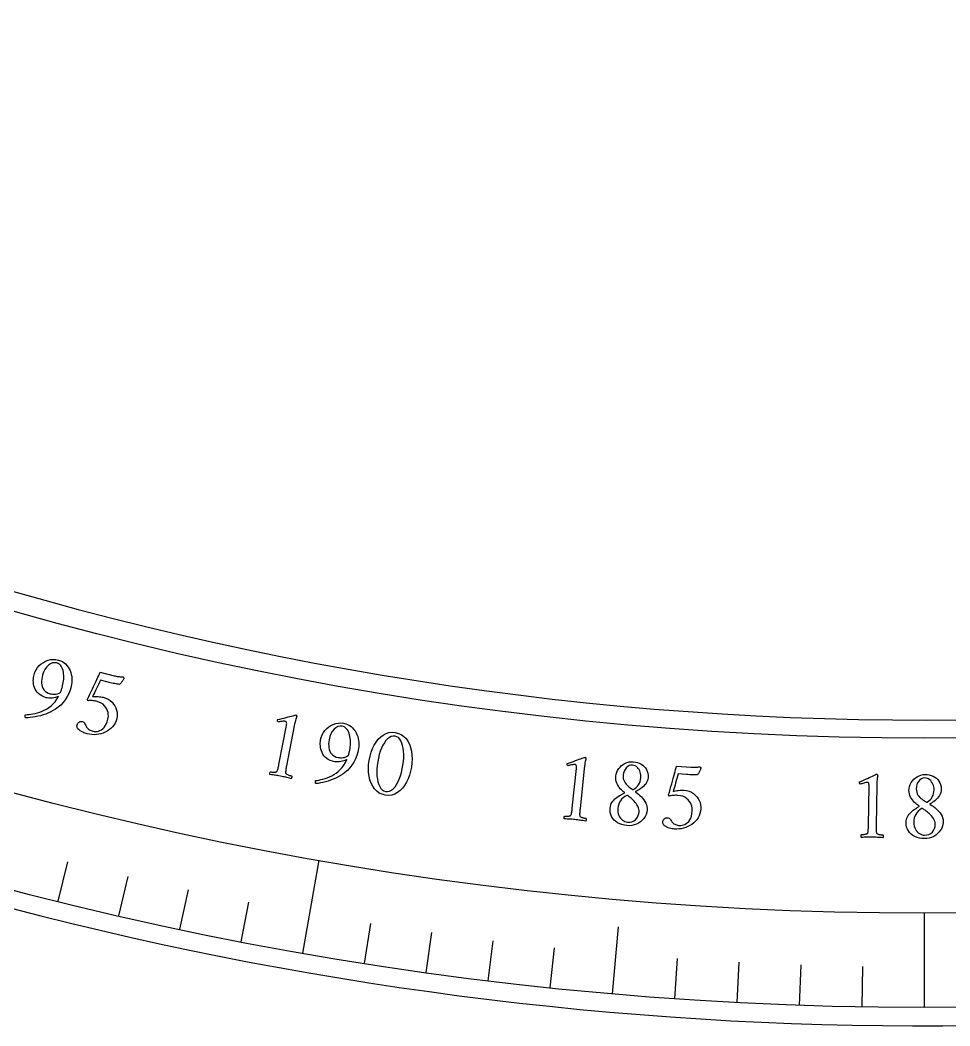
# Model space of a CAD drawing. Header units: millimetres. Extents: x -50 to 50, y -50 to 64.
# Drawn here: x -12.56 to 0.35, y -50 to -36.03 of the extents above; entities that cross this region are included whole.
import ezdxf

# ---------------------------------------------------------------- set-up
doc = ezdxf.new("R2010")
doc.units = ezdxf.units.MM
for name, color, linetype in [('CUT_INNER', 6, 'Continuous'), ('CUT_OUTER', 1, 'Continuous'), ('ENGRAVE', 7, 'Continuous'), ('ENGRAVE_FINE', 8, 'Continuous'), ('TEXT', 5, 'Continuous')]:
    doc.layers.add(name, color=color, linetype=linetype)

msp = doc.modelspace()

# ---------------------------------------------------------------- linework, layer by layer
at = {"layer": 'CUT_INNER'}
msp.add_arc((0.0002, -0.0001), 45.7499, 92.31774, 38.3206, dxfattribs=at)
at = {"layer": 'CUT_OUTER'}
msp.add_arc((0, -0.0002), 49.9998, 177.11535, 4.43206, dxfattribs=at)
at = {"layer": 'ENGRAVE'}
for points in [[(-8.6381, -48.9893), (-8.4108, -47.7001)], [(0, -49.745), (0, -48.436)], [(-4.3356, -49.5557), (-4.2541, -48.6243)]]:
    msp.add_lwpolyline(points, dxfattribs=at)
for radius in [49.745, 48.436, 46.005]:
    msp.add_circle((0, 0), radius, dxfattribs=at)
at = {"layer": 'ENGRAVE_FINE'}
for points in [[(-12.0344, -48.2674), (-11.8987, -47.723)], [(-11.1902, -48.47), (-11.064, -47.9234)], [(-10.3426, -48.658), (-10.2259, -48.1092)], [(-9.4918, -48.831), (-9.3847, -48.2804)], [(-7.7818, -49.1326), (-7.6941, -48.5785)], [(-6.9232, -49.2609), (-6.8451, -48.7053)], [(-6.0624, -49.3742), (-5.994, -48.8174)], [(-5.1998, -49.4725), (-5.1411, -48.9146)], [(-3.47, -49.6238), (-3.4309, -49.0642)], [(-2.6035, -49.6768), (-2.5741, -49.1166)], [(-1.7361, -49.7147), (-1.7165, -49.154)], [(-0.8682, -49.7374), (-0.8584, -49.1765)]]:
    msp.add_lwpolyline(points, dxfattribs=at)
at = {"layer": 'TEXT'}
for points in [[(-12.49, -45.6796), (-12.4663, -45.6781), (-12.4407, -45.6756), (-12.4133, -45.6722), (-12.3842, -45.6678), (-12.3538, -45.6619), (-12.3228, -45.654), (-12.2912, -45.644), (-12.259, -45.6321), (-12.2268, -45.6176), (-12.1951, -45.6001), (-12.1641, -45.5797), (-12.1336, -45.5563), (-12.1045, -45.5294), (-12.0772, -45.4984), (-12.0519, -45.4634), (-12.0285, -45.4243), (-12.0495, -45.4331), (-12.0714, -45.4399), (-12.0941, -45.4448), (-12.1177, -45.4477), (-12.1408, -45.4488), (-12.1621, -45.4483), (-12.1816, -45.4462), (-12.1994, -45.4425), (-12.232, -45.432), (-12.2609, -45.419), (-12.2861, -45.4036), (-12.3077, -45.3857), (-12.326, -45.366), (-12.3415, -45.3452), (-12.3541, -45.3232), (-12.3639, -45.3001), (-12.3712, -45.2765), (-12.3762, -45.2529), (-12.3792, -45.2294), (-12.38, -45.2059), (-12.3791, -45.1831), (-12.3771, -45.1619), (-12.374, -45.1421), (-12.3697, -45.1238), (-12.3576, -45.0881), (-12.3414, -45.0551), (-12.3212, -45.0249), (-12.297, -44.9973), (-12.2697, -44.973), (-12.2402, -44.9525), (-12.2083, -44.9357), (-12.1743, -44.9228), (-12.1389, -44.9143), (-12.1032, -44.911), (-12.0671, -44.913), (-12.0306, -44.9202), (-12.0024, -44.9295), (-11.9765, -44.9417), (-11.9529, -44.9568), (-11.9316, -44.9748), (-11.9126, -44.9951), (-11.8958, -45.017), (-11.8814, -45.0406), (-11.8692, -45.0658), (-11.8593, -45.0922), (-11.8518, -45.1193), (-11.8466, -45.1472), (-11.8437, -45.1759), (-11.8431, -45.2045), (-11.8446, -45.2325), (-11.8483, -45.2599), (-11.8541, -45.2866), (-11.8692, -45.3362), (-11.8879, -45.3833), (-11.9102, -45.4281), (-11.9361, -45.4704), (-11.9655, -45.5096), (-11.9981, -45.5448), (-12.0339, -45.5761), (-12.0731, -45.6035), (-12.1037, -45.6223), (-12.1362, -45.6395), (-12.1705, -45.6552), (-12.2066, -45.6693), (-12.2434, -45.6817), (-12.2801, -45.6924), (-12.3167, -45.7015), (-12.3531, -45.7088), (-12.3886, -45.7145), (-12.4225, -45.7184), (-12.4548, -45.7207), (-12.4854, -45.7214), (-12.4895, -45.7192), (-12.4921, -45.7152), (-12.4934, -45.7094), (-12.4932, -45.7019), (-12.4924, -45.6941), (-12.4916, -45.6878), (-12.4908, -45.683), (-12.49, -45.6796)], [(-12.0023, -45.3691), (-11.9982, -45.3585), (-11.9942, -45.3477), (-11.9903, -45.3367), (-11.9865, -45.3255), (-11.9829, -45.3142), (-11.9794, -45.3028), (-11.9761, -45.2914), (-11.973, -45.2799), (-11.9676, -45.2572), (-11.9633, -45.2337), (-11.96, -45.2093), (-11.9577, -45.1841), (-11.9567, -45.1588), (-11.957, -45.1341), (-11.9587, -45.1098), (-11.9619, -45.0861), (-11.9666, -45.0635), (-11.9732, -45.0424), (-11.9816, -45.023), (-11.9918, -45.0051), (-12.004, -44.9895), (-12.0183, -44.9769), (-12.0345, -44.9672), (-12.0529, -44.9606), (-12.0833, -44.9564), (-12.1131, -44.9603), (-12.1423, -44.9723), (-12.171, -44.9925), (-12.1973, -45.0192), (-12.2196, -45.051), (-12.2378, -45.0879), (-12.252, -45.1299), (-12.2584, -45.1574), (-12.2626, -45.1848), (-12.2645, -45.2119), (-12.2643, -45.2388), (-12.2613, -45.2648), (-12.2551, -45.2889), (-12.2458, -45.3114), (-12.2332, -45.332), (-12.2171, -45.3503), (-12.1972, -45.3656), (-12.1733, -45.378), (-12.1456, -45.3874), (-12.131, -45.3907), (-12.1152, -45.3931), (-12.0985, -45.3947), (-12.0807, -45.3953), (-12.062, -45.3938), (-12.0427, -45.3889), (-12.0228, -45.3807), (-12.0023, -45.3691)], [(-11.4092, -45.4368), (-11.3721, -45.4484), (-11.3391, -45.4637), (-11.3101, -45.4826), (-11.2851, -45.5052), (-11.2639, -45.5304), (-11.2465, -45.5571), (-11.2327, -45.5853), (-11.2225, -45.615), (-11.2162, -45.6453), (-11.2136, -45.675), (-11.2148, -45.7043), (-11.2199, -45.733), (-11.2299, -45.7657), (-11.2431, -45.7959), (-11.2596, -45.8236), (-11.2793, -45.8488), (-11.3017, -45.8713), (-11.3259, -45.8913), (-11.352, -45.9086), (-11.3801, -45.9233), (-11.4095, -45.9353), (-11.4398, -45.9446), (-11.471, -45.9513), (-11.5031, -45.9553), (-11.5355, -45.9566), (-11.5676, -45.9553), (-11.5995, -45.9514), (-11.631, -45.9448), (-11.6446, -45.9408), (-11.6596, -45.9355), (-11.676, -45.9289), (-11.6938, -45.9209), (-11.7117, -45.9118), (-11.7283, -45.9018), (-11.7437, -45.8909), (-11.7579, -45.8792), (-11.7603, -45.8757), (-11.763, -45.8707), (-11.766, -45.8642), (-11.7694, -45.8561), (-11.7722, -45.8473), (-11.7736, -45.8387), (-11.7736, -45.8304), (-11.7722, -45.8221), (-11.7677, -45.8089), (-11.7614, -45.7975), (-11.7533, -45.788), (-11.7434, -45.7804), (-11.7327, -45.775), (-11.7219, -45.7719), (-11.7111, -45.7711), (-11.7002, -45.7727), (-11.6877, -45.7773), (-11.6773, -45.7842), (-11.669, -45.7933), (-11.6628, -45.8047), (-11.6575, -45.8169), (-11.652, -45.8285), (-11.6463, -45.8396), (-11.6403, -45.8501), (-11.6325, -45.8614), (-11.6235, -45.8715), (-11.6131, -45.8804), (-11.6014, -45.888), (-11.589, -45.8947), (-11.5764, -45.9003), (-11.5637, -45.905), (-11.5508, -45.9087), (-11.5328, -45.912), (-11.514, -45.9128), (-11.4946, -45.9111), (-11.4744, -45.907), (-11.4542, -45.8999), (-11.4347, -45.8892), (-11.4158, -45.8749), (-11.3976, -45.857), (-11.3807, -45.835), (-11.366, -45.8084), (-11.3534, -45.7773), (-11.343, -45.7416), (-11.339, -45.72), (-11.3376, -45.6973), (-11.3387, -45.6736), (-11.3422, -45.6488), (-11.3489, -45.6239), (-11.359, -45.6), (-11.3727, -45.5769), (-11.39, -45.5548), (-11.4114, -45.5346), (-11.4377, -45.5174), (-11.4688, -45.5032), (-11.5049, -45.492), (-11.5167, -45.4894), (-11.5306, -45.4871), (-11.5465, -45.4851), (-11.5644, -45.4834), (-11.5822, -45.4822), (-11.5975, -45.482), (-11.6103, -45.4826), (-11.6207, -45.4842), (-11.6226, -45.4833), (-11.6242, -45.4817), (-11.6255, -45.4793), (-11.6266, -45.4762), (-11.6273, -45.4727), (-11.6275, -45.4693), (-11.6273, -45.4659), (-11.6267, -45.4625), (-11.6097, -45.4271), (-11.5928, -45.3917), (-11.5759, -45.3564), (-11.559, -45.321), (-11.5424, -45.2862), (-11.5263, -45.2526), (-11.5109, -45.2203), (-11.496, -45.1891), (-11.4823, -45.1599), (-11.47, -45.1335), (-11.4592, -45.1099), (-11.4499, -45.089), (-11.2572, -45.1375), (-11.2436, -45.1407), (-11.2299, -45.1436), (-11.2158, -45.1462), (-11.2016, -45.1485), (-11.1877, -45.1504), (-11.1751, -45.152), (-11.1635, -45.1532), (-11.1532, -45.154), (-11.1446, -45.1545), (-11.1385, -45.1549), (-11.1348, -45.1551), (-11.1336, -45.1552), (-11.1308, -45.158), (-11.1283, -45.1605), (-11.126, -45.1627), (-11.1239, -45.1648), (-11.1222, -45.1668), (-11.1212, -45.1691), (-11.1208, -45.1715), (-11.1212, -45.1741), (-11.1222, -45.1769), (-11.1241, -45.1811), (-11.1271, -45.1868), (-11.131, -45.194), (-11.1358, -45.2021), (-11.1411, -45.2104), (-11.1471, -45.2191), (-11.1537, -45.228), (-11.1607, -45.2367), (-11.1679, -45.2447), (-11.1754, -45.2518), (-11.1832, -45.2582), (-11.1976, -45.2561), (-11.2134, -45.2536), (-11.2305, -45.2508), (-11.249, -45.2476), (-11.2689, -45.2439), (-11.2904, -45.2395), (-11.3136, -45.2342), (-11.3383, -45.2282), (-11.4483, -45.2005), (-11.4619, -45.2289), (-11.4754, -45.2576), (-11.489, -45.2866), (-11.5025, -45.3159), (-11.516, -45.3449), (-11.5294, -45.3731), (-11.5427, -45.4005), (-11.5559, -45.4271), (-11.54, -45.4256), (-11.5222, -45.425), (-11.5023, -45.4254), (-11.4805, -45.4268), (-11.4589, -45.4287), (-11.4398, -45.4311), (-11.4232, -45.4338), (-11.4092, -45.4368)], [(-8.9688, -46.3697), (-8.8639, -45.8274), (-8.8617, -45.814), (-8.8607, -45.8027), (-8.8609, -45.7935), (-8.8623, -45.7864), (-8.865, -45.7809), (-8.8691, -45.7765), (-8.8745, -45.7733), (-8.8813, -45.7713), (-8.8899, -45.7703), (-8.9008, -45.7702), (-8.914, -45.771), (-8.9294, -45.7726), (-8.9451, -45.7747), (-8.9588, -45.7767), (-8.9705, -45.7786), (-8.9803, -45.7805), (-8.9847, -45.7744), (-8.9874, -45.768), (-8.9885, -45.7615), (-8.988, -45.7547), (-8.988, -45.7547), (-8.9879, -45.7544), (-8.9878, -45.754), (-8.9877, -45.7534), (-8.9871, -45.7509), (-8.9862, -45.749), (-8.985, -45.7477), (-8.9837, -45.747), (-8.9542, -45.7399), (-8.925, -45.7327), (-8.8961, -45.7253), (-8.8674, -45.7177), (-8.84, -45.7104), (-8.8151, -45.7038), (-8.7926, -45.6979), (-8.7725, -45.6926), (-8.7559, -45.6883), (-8.7438, -45.6853), (-8.7363, -45.6835), (-8.7334, -45.683), (-8.7307, -45.6835), (-8.7276, -45.6846), (-8.7253, -45.6867), (-8.7237, -45.6897), (-8.7228, -45.6936), (-8.7222, -45.6978), (-8.7218, -45.7016), (-8.7215, -45.705), (-8.7213, -45.7081), (-8.7221, -45.7101), (-8.7243, -45.7162), (-8.728, -45.7264), (-8.7332, -45.7407), (-8.7391, -45.7588), (-8.745, -45.7806), (-8.7509, -45.8061), (-8.7568, -45.8351), (-8.8629, -46.39), (-8.8656, -46.4049), (-8.8683, -46.4193), (-8.8707, -46.4331), (-8.8729, -46.4465), (-8.8747, -46.4591), (-8.8756, -46.4705), (-8.8756, -46.4809), (-8.8748, -46.4903), (-8.8732, -46.494), (-8.8695, -46.498), (-8.864, -46.5022), (-8.8565, -46.5066), (-8.8479, -46.5108), (-8.8389, -46.5147), (-8.8296, -46.5182), (-8.82, -46.5213), (-8.8109, -46.524), (-8.8032, -46.5261), (-8.7969, -46.5277), (-8.7921, -46.5287), (-8.7908, -46.5324), (-8.7902, -46.5369), (-8.7902, -46.5424), (-8.7909, -46.5489), (-8.7921, -46.5552), (-8.7939, -46.5604), (-8.7964, -46.5644), (-8.7993, -46.5672), (-8.8194, -46.5621), (-8.8386, -46.5571), (-8.8569, -46.5524), (-8.8744, -46.548), (-8.8919, -46.5437), (-8.91, -46.5396), (-8.9289, -46.5356), (-8.9486, -46.5317), (-8.9675, -46.5281), (-8.9856, -46.5251), (-9.0029, -46.5224), (-9.0194, -46.5201), (-9.0361, -46.518), (-9.054, -46.5157), (-9.0731, -46.5133), (-9.0935, -46.5107), (-9.0952, -46.507), (-9.096, -46.5024), (-9.0958, -46.4969), (-9.0946, -46.4905), (-9.0928, -46.4843), (-9.0907, -46.4792), (-9.0885, -46.4751), (-9.086, -46.4723), (-9.0811, -46.4731), (-9.0747, -46.4739), (-9.0667, -46.4748), (-9.0573, -46.4757), (-9.0472, -46.4764), (-9.0373, -46.4766), (-9.0275, -46.4763), (-9.0179, -46.4755), (-9.0094, -46.4742), (-9.003, -46.4724), (-8.9986, -46.4699), (-8.9962, -46.4669), (-8.992, -46.4586), (-8.9881, -46.4489), (-8.9844, -46.438), (-8.9811, -46.4257), (-8.9779, -46.4125), (-8.9748, -46.3988), (-8.9718, -46.3845), (-8.9688, -46.3697)], [(-8.4613, -46.5943), (-8.4377, -46.5908), (-8.4125, -46.5861), (-8.3855, -46.5803), (-8.3568, -46.5734), (-8.3271, -46.5648), (-8.2969, -46.5543), (-8.2663, -46.5416), (-8.2353, -46.5269), (-8.2044, -46.5096), (-8.1744, -46.4895), (-8.1453, -46.4664), (-8.117, -46.4405), (-8.0902, -46.4111), (-8.0658, -46.3779), (-8.0436, -46.3408), (-8.0237, -46.2998), (-8.0439, -46.3104), (-8.0651, -46.3191), (-8.0873, -46.3259), (-8.1106, -46.3309), (-8.1335, -46.334), (-8.1548, -46.3353), (-8.1744, -46.3349), (-8.1924, -46.3328), (-8.2258, -46.3252), (-8.2557, -46.3148), (-8.2822, -46.3016), (-8.3052, -46.2857), (-8.3252, -46.2677), (-8.3424, -46.2483), (-8.3569, -46.2275), (-8.3687, -46.2053), (-8.378, -46.1824), (-8.3851, -46.1594), (-8.3901, -46.1362), (-8.3929, -46.1128), (-8.394, -46.0901), (-8.3939, -46.0688), (-8.3925, -46.0488), (-8.3899, -46.0302), (-8.3808, -45.9936), (-8.3676, -45.9593), (-8.3501, -45.9274), (-8.3285, -45.8978), (-8.3034, -45.8713), (-8.2757, -45.8482), (-8.2455, -45.8288), (-8.2127, -45.8129), (-8.1782, -45.8013), (-8.1429, -45.795), (-8.1067, -45.7938), (-8.0698, -45.7978), (-8.0409, -45.8046), (-8.014, -45.8145), (-7.9892, -45.8275), (-7.9664, -45.8436), (-7.9457, -45.8621), (-7.9271, -45.8825), (-7.9106, -45.9047), (-7.8963, -45.9288), (-7.8842, -45.9542), (-7.8743, -45.9806), (-7.8667, -46.0079), (-7.8613, -46.0362), (-7.8582, -46.0647), (-7.8573, -46.0927), (-7.8585, -46.1203), (-7.862, -46.1474), (-7.8727, -46.1981), (-7.8872, -46.2467), (-7.9055, -46.2932), (-7.9277, -46.3377), (-7.9535, -46.3793), (-7.9829, -46.4172), (-8.0159, -46.4515), (-8.0525, -46.4822), (-8.0814, -46.5036), (-8.1123, -46.5236), (-8.1451, -46.5422), (-8.1798, -46.5594), (-8.2154, -46.575), (-8.251, -46.5889), (-8.2867, -46.601), (-8.3223, -46.6115), (-8.3572, -46.6202), (-8.3906, -46.6272), (-8.4226, -46.6323), (-8.453, -46.6356), (-8.4573, -46.6338), (-8.4602, -46.63), (-8.462, -46.6244), (-8.4625, -46.6168), (-8.4623, -46.609), (-8.4621, -46.6027), (-8.4617, -46.5978), (-8.4613, -46.5943)], [(-8.0025, -46.2425), (-7.9993, -46.2316), (-7.9962, -46.2205), (-7.9933, -46.2092), (-7.9905, -46.1977), (-7.9879, -46.1861), (-7.9854, -46.1745), (-7.9832, -46.1628), (-7.981, -46.1511), (-7.9777, -46.128), (-7.9754, -46.1042), (-7.9742, -46.0797), (-7.9742, -46.0544), (-7.9753, -46.0291), (-7.9778, -46.0044), (-7.9817, -45.9804), (-7.9868, -45.9571), (-7.9935, -45.935), (-8.0019, -45.9146), (-8.012, -45.8959), (-8.0237, -45.879), (-8.0373, -45.8645), (-8.0525, -45.8532), (-8.0696, -45.845), (-8.0884, -45.8399), (-8.1191, -45.8384), (-8.1484, -45.8449), (-8.1765, -45.8595), (-8.2033, -45.882), (-8.2272, -45.911), (-8.2467, -45.9446), (-8.2616, -45.9829), (-8.272, -46.026), (-8.276, -46.054), (-8.2778, -46.0816), (-8.2774, -46.1088), (-8.2748, -46.1356), (-8.2695, -46.1612), (-8.2613, -46.1847), (-8.25, -46.2062), (-8.2357, -46.2257), (-8.2181, -46.2425), (-8.1969, -46.256), (-8.1721, -46.2663), (-8.1436, -46.2732), (-8.1287, -46.2753), (-8.1129, -46.2763), (-8.096, -46.2764), (-8.0782, -46.2755), (-8.0598, -46.2723), (-8.041, -46.2658), (-8.0219, -46.2559), (-8.0025, -46.2425)], [(-7.3526, -45.9269), (-7.308, -45.9378), (-7.2683, -45.9555), (-7.2333, -45.9801), (-7.2031, -46.0114), (-7.1777, -46.0484), (-7.1569, -46.0896), (-7.1407, -46.1351), (-7.1292, -46.185), (-7.1223, -46.2378), (-7.12, -46.2923), (-7.1221, -46.3485), (-7.1289, -46.4064), (-7.1399, -46.4637), (-7.1548, -46.5179), (-7.1738, -46.5692), (-7.1967, -46.6174), (-7.2232, -46.6614), (-7.2529, -46.7), (-7.2858, -46.7331), (-7.3218, -46.7607), (-7.3607, -46.7815), (-7.402, -46.7943), (-7.4456, -46.7989), (-7.4917, -46.7954), (-7.5353, -46.7845), (-7.5746, -46.7666), (-7.6096, -46.7417), (-7.6401, -46.7098), (-7.6661, -46.6722), (-7.6873, -46.6304), (-7.7039, -46.5845), (-7.7156, -46.5343), (-7.7227, -46.4813), (-7.7249, -46.4267), (-7.7223, -46.3704), (-7.7149, -46.3126), (-7.7032, -46.2555), (-7.6876, -46.2014), (-7.6681, -46.1504), (-7.6447, -46.1024), (-7.6179, -46.0587), (-7.588, -46.0206), (-7.5551, -45.9879), (-7.519, -45.9609), (-7.4804, -45.9405), (-7.4398, -45.9281), (-7.3973, -45.9235), (-7.3526, -45.9269)], [(-7.3538, -45.9777), (-7.3813, -45.9766), (-7.4079, -45.9823), (-7.4335, -45.9947), (-7.4583, -46.014), (-7.4819, -46.039), (-7.5038, -46.0687), (-7.5243, -46.1032), (-7.5431, -46.1425), (-7.56, -46.1857), (-7.5746, -46.2316), (-7.5868, -46.2805), (-7.5967, -46.3322), (-7.6037, -46.3837), (-7.6077, -46.4336), (-7.6085, -46.4818), (-7.6062, -46.5283), (-7.6009, -46.5719), (-7.5929, -46.6114), (-7.5822, -46.6468), (-7.5688, -46.6782), (-7.5527, -46.7043), (-7.5341, -46.7241), (-7.513, -46.7376), (-7.4893, -46.7448), (-7.4595, -46.7461), (-7.4313, -46.7403), (-7.4046, -46.7272), (-7.3795, -46.707), (-7.356, -46.6808), (-7.3344, -46.6497), (-7.3146, -46.6137), (-7.2967, -46.5729), (-7.2807, -46.5284), (-7.267, -46.4816), (-7.2555, -46.4325), (-7.2462, -46.3812), (-7.2394, -46.3291), (-7.2357, -46.2793), (-7.2351, -46.2318), (-7.2375, -46.1865), (-7.2429, -46.1444), (-7.2509, -46.1062), (-7.2616, -46.072), (-7.2751, -46.0419), (-7.2911, -46.0167), (-7.3095, -45.9976), (-7.3304, -45.9846), (-7.3538, -45.9777)], [(-4.8933, -46.9749), (-4.8361, -46.4255), (-4.8351, -46.412), (-4.8351, -46.4007), (-4.8361, -46.3915), (-4.8381, -46.3845), (-4.8412, -46.3793), (-4.8456, -46.3753), (-4.8513, -46.3726), (-4.8582, -46.3712), (-4.8669, -46.3709), (-4.8778, -46.3718), (-4.8908, -46.3737), (-4.9061, -46.3767), (-4.9215, -46.3801), (-4.935, -46.3833), (-4.9465, -46.3862), (-4.9561, -46.3889), (-4.961, -46.3832), (-4.9643, -46.3772), (-4.9659, -46.3708), (-4.966, -46.364), (-4.966, -46.3639), (-4.966, -46.3636), (-4.9659, -46.3632), (-4.9658, -46.3626), (-4.9654, -46.3601), (-4.9647, -46.3581), (-4.9637, -46.3568), (-4.9624, -46.3559), (-4.9336, -46.3463), (-4.9052, -46.3365), (-4.877, -46.3266), (-4.849, -46.3166), (-4.8224, -46.3069), (-4.7982, -46.2982), (-4.7763, -46.2903), (-4.7567, -46.2833), (-4.7406, -46.2776), (-4.7288, -46.2735), (-4.7215, -46.2711), (-4.7186, -46.2703), (-4.7159, -46.2706), (-4.7128, -46.2715), (-4.7103, -46.2733), (-4.7084, -46.2761), (-4.7071, -46.2799), (-4.7062, -46.2841), (-4.7055, -46.2878), (-4.7049, -46.2912), (-4.7044, -46.2943), (-4.705, -46.2964), (-4.7066, -46.3027), (-4.7094, -46.3131), (-4.7134, -46.3278), (-4.7177, -46.3464), (-4.7217, -46.3686), (-4.7254, -46.3944), (-4.7287, -46.4239), (-4.786, -46.986), (-4.7875, -47.001), (-4.7888, -47.0155), (-4.79, -47.0296), (-4.7911, -47.0431), (-4.7917, -47.0557), (-4.7916, -47.0673), (-4.7908, -47.0776), (-4.7892, -47.0868), (-4.7872, -47.0905), (-4.7832, -47.0941), (-4.7773, -47.0978), (-4.7695, -47.1015), (-4.7605, -47.105), (-4.7513, -47.1081), (-4.7417, -47.1108), (-4.7318, -47.113), (-4.7225, -47.1149), (-4.7147, -47.1163), (-4.7083, -47.1174), (-4.7034, -47.118), (-4.7018, -47.1215), (-4.7008, -47.126), (-4.7003, -47.1315), (-4.7004, -47.1379), (-4.7011, -47.1444), (-4.7025, -47.1497), (-4.7045, -47.1539), (-4.7073, -47.1569), (-4.7277, -47.1535), (-4.7472, -47.1503), (-4.7659, -47.1472), (-4.7837, -47.1443), (-4.8015, -47.1416), (-4.8199, -47.1391), (-4.8391, -47.1367), (-4.859, -47.1345), (-4.8782, -47.1327), (-4.8965, -47.1312), (-4.914, -47.13), (-4.9306, -47.1292), (-4.9474, -47.1285), (-4.9654, -47.1278), (-4.9847, -47.1271), (-5.0052, -47.1262), (-5.0073, -47.1227), (-5.0084, -47.1182), (-5.0087, -47.1127), (-5.008, -47.1063), (-5.0068, -47.0999), (-5.0052, -47.0946), (-5.0033, -47.0904), (-5.0011, -47.0873), (-4.9961, -47.0877), (-4.9897, -47.088), (-4.9817, -47.0882), (-4.9722, -47.0883), (-4.9621, -47.088), (-4.9522, -47.0874), (-4.9425, -47.0862), (-4.933, -47.0846), (-4.9247, -47.0826), (-4.9184, -47.0802), (-4.9142, -47.0774), (-4.9121, -47.0742), (-4.9087, -47.0655), (-4.9056, -47.0555), (-4.9029, -47.0443), (-4.9006, -47.0318), (-4.8986, -47.0184), (-4.8967, -47.0044), (-4.895, -46.9899), (-4.8933, -46.9749)], [(-4.0466, -46.3325), (-4.0172, -46.3366), (-3.9892, -46.3435), (-3.9628, -46.3532), (-3.938, -46.3658), (-3.9152, -46.3809), (-3.8952, -46.3985), (-3.8778, -46.4184), (-3.8632, -46.4408), (-3.8518, -46.4654), (-3.8445, -46.4922), (-3.8412, -46.521), (-3.8418, -46.552), (-3.8455, -46.5775), (-3.8521, -46.601), (-3.8617, -46.6225), (-3.8743, -46.6419), (-3.889, -46.6597), (-3.9049, -46.6759), (-3.9219, -46.6906), (-3.9402, -46.7038), (-3.9588, -46.7157), (-3.9768, -46.7266), (-3.9944, -46.7365), (-4.0114, -46.7454), (-4.0152, -46.7467), (-4.0166, -46.7485), (-4.0156, -46.7509), (-4.0122, -46.7538), (-3.9924, -46.7676), (-3.9729, -46.7831), (-3.9536, -46.8004), (-3.9345, -46.8193), (-3.9165, -46.8396), (-3.9002, -46.8608), (-3.8858, -46.8829), (-3.8731, -46.9058), (-3.8631, -46.9294), (-3.8565, -46.9532), (-3.8534, -46.9772), (-3.8536, -47.0014), (-3.8586, -47.0345), (-3.868, -47.0655), (-3.8818, -47.0944), (-3.9, -47.1211), (-3.9218, -47.1452), (-3.9462, -47.1662), (-3.9733, -47.184), (-4.0031, -47.1988), (-4.0346, -47.2099), (-4.0669, -47.217), (-4.1, -47.2201), (-4.134, -47.2191), (-4.1699, -47.2142), (-4.2036, -47.2059), (-4.2349, -47.1943), (-4.2638, -47.1794), (-4.2899, -47.1616), (-4.3124, -47.1413), (-4.3314, -47.1185), (-4.3469, -47.0932), (-4.3586, -47.0659), (-4.366, -47.037), (-4.3693, -47.0066), (-4.3683, -46.9747), (-4.3651, -46.953), (-4.3595, -46.9327), (-4.3516, -46.9136), (-4.3413, -46.8957), (-4.3293, -46.8791), (-4.3163, -46.8636), (-4.3021, -46.8493), (-4.2868, -46.8361), (-4.2709, -46.8241), (-4.2551, -46.8131), (-4.2392, -46.8031), (-4.2234, -46.7942), (-4.2083, -46.7861), (-4.1946, -46.7789), (-4.1822, -46.7723), (-4.1713, -46.7665), (-4.169, -46.7647), (-4.1681, -46.763), (-4.1687, -46.7612), (-4.1706, -46.7596), (-4.184, -46.749), (-4.1978, -46.7366), (-4.212, -46.7223), (-4.2266, -46.7061), (-4.2408, -46.6884), (-4.2537, -46.6694), (-4.2652, -46.6493), (-4.2754, -46.628), (-4.2834, -46.6056), (-4.2885, -46.5825), (-4.2906, -46.5586), (-4.2897, -46.534), (-4.2851, -46.5054), (-4.2768, -46.4783), (-4.2646, -46.4525), (-4.2487, -46.4282), (-4.2298, -46.4058), (-4.2086, -46.386), (-4.1851, -46.3688), (-4.1594, -46.3541), (-4.1322, -46.3427), (-4.1044, -46.3354), (-4.0759, -46.3319), (-4.0466, -46.3325)], [(-4.0577, -46.3793), (-4.0811, -46.38), (-4.1032, -46.3865), (-4.124, -46.3987), (-4.1435, -46.4166), (-4.1604, -46.4386), (-4.1732, -46.4631), (-4.182, -46.4901), (-4.1868, -46.5195), (-4.1875, -46.5444), (-4.185, -46.5675), (-4.1793, -46.589), (-4.1704, -46.6087), (-4.1593, -46.6267), (-4.1468, -46.6432), (-4.1331, -46.6582), (-4.1181, -46.6716), (-4.103, -46.6837), (-4.0888, -46.6949), (-4.0755, -46.7051), (-4.0632, -46.7143), (-4.0617, -46.715), (-4.0599, -46.7156), (-4.0576, -46.7161), (-4.055, -46.7164), (-4.0544, -46.7165), (-4.054, -46.7165), (-4.0537, -46.7165), (-4.0536, -46.7165), (-4.0516, -46.7166), (-4.0498, -46.7165), (-4.0481, -46.7162), (-4.0466, -46.7157), (-4.0256, -46.7026), (-4.0065, -46.6876), (-3.9893, -46.6707), (-3.9741, -46.6518), (-3.9614, -46.6309), (-3.9516, -46.6081), (-3.9448, -46.5832), (-3.9409, -46.5564), (-3.9402, -46.5363), (-3.9416, -46.5163), (-3.9449, -46.4966), (-3.9502, -46.477), (-3.9574, -46.4582), (-3.9664, -46.4409), (-3.9771, -46.425), (-3.9896, -46.4105), (-4.0039, -46.3982), (-4.02, -46.3889), (-4.0379, -46.3826), (-4.0577, -46.3793)], [(-3.3458, -46.7277), (-3.3073, -46.7327), (-3.2721, -46.742), (-3.2402, -46.7556), (-3.2117, -46.7735), (-3.1865, -46.7947), (-3.1647, -46.8179), (-3.1462, -46.8433), (-3.1311, -46.8708), (-3.1195, -46.8995), (-3.1118, -46.9283), (-3.108, -46.9574), (-3.108, -46.9866), (-3.1121, -47.0205), (-3.1199, -47.0525), (-3.1313, -47.0826), (-3.1464, -47.1108), (-3.1645, -47.137), (-3.1849, -47.1608), (-3.2076, -47.1824), (-3.2327, -47.2017), (-3.2596, -47.2187), (-3.2878, -47.2331), (-3.3174, -47.2451), (-3.3483, -47.2546), (-3.38, -47.2616), (-3.4118, -47.2659), (-3.4439, -47.2675), (-3.476, -47.2664), (-3.4902, -47.2649), (-3.5059, -47.2623), (-3.5232, -47.2586), (-3.5421, -47.2538), (-3.5613, -47.248), (-3.5794, -47.241), (-3.5964, -47.233), (-3.6124, -47.224), (-3.6154, -47.2209), (-3.6189, -47.2165), (-3.623, -47.2105), (-3.6277, -47.2032), (-3.632, -47.195), (-3.6349, -47.1868), (-3.6364, -47.1786), (-3.6365, -47.1702), (-3.6343, -47.1564), (-3.6301, -47.1441), (-3.6237, -47.1333), (-3.6153, -47.1242), (-3.6057, -47.1169), (-3.5956, -47.112), (-3.5851, -47.1094), (-3.5741, -47.1091), (-3.561, -47.1114), (-3.5495, -47.1164), (-3.5398, -47.1239), (-3.5317, -47.134), (-3.5244, -47.1451), (-3.517, -47.1556), (-3.5094, -47.1655), (-3.5017, -47.1748), (-3.4921, -47.1846), (-3.4814, -47.193), (-3.4696, -47.1999), (-3.4568, -47.2055), (-3.4434, -47.2098), (-3.4301, -47.2132), (-3.4167, -47.2156), (-3.4034, -47.2171), (-3.385, -47.2171), (-3.3664, -47.2146), (-3.3476, -47.2096), (-3.3284, -47.2021), (-3.3098, -47.1916), (-3.2924, -47.1776), (-3.2763, -47.1603), (-3.2614, -47.1395), (-3.2487, -47.1149), (-3.2388, -47.0862), (-3.2318, -47.0533), (-3.2277, -47.0163), (-3.2275, -46.9944), (-3.2301, -46.9718), (-3.2353, -46.9487), (-3.2431, -46.9249), (-3.2539, -46.9015), (-3.2681, -46.8797), (-3.2856, -46.8594), (-3.3064, -46.8405), (-3.331, -46.8244), (-3.3599, -46.812), (-3.393, -46.8035), (-3.4305, -46.7987), (-3.4426, -46.7982), (-3.4566, -46.7983), (-3.4727, -46.7991), (-3.4906, -46.8005), (-3.5083, -46.8025), (-3.5234, -46.8049), (-3.536, -46.8078), (-3.5459, -46.8111), (-3.5479, -46.8106), (-3.5498, -46.8092), (-3.5515, -46.8071), (-3.5531, -46.8042), (-3.5544, -46.801), (-3.5552, -46.7976), (-3.5556, -46.7942), (-3.5555, -46.7907), (-3.545, -46.753), (-3.5345, -46.7152), (-3.524, -46.6774), (-3.5134, -46.6397), (-3.5031, -46.6025), (-3.4932, -46.5667), (-3.4836, -46.5321), (-3.4744, -46.4989), (-3.4659, -46.4677), (-3.4584, -46.4396), (-3.4519, -46.4144), (-3.4464, -46.3923), (-3.2481, -46.4066), (-3.2342, -46.4074), (-3.2202, -46.4078), (-3.2059, -46.4079), (-3.1914, -46.4077), (-3.1775, -46.4072), (-3.1647, -46.4065), (-3.1532, -46.4057), (-3.1428, -46.4047), (-3.1343, -46.4038), (-3.1282, -46.4031), (-3.1245, -46.4027), (-3.1233, -46.4025), (-3.1201, -46.4047), (-3.1172, -46.4068), (-3.1145, -46.4086), (-3.1121, -46.4103), (-3.1101, -46.412), (-3.1087, -46.414), (-3.1079, -46.4163), (-3.1078, -46.419), (-3.1083, -46.4219), (-3.1095, -46.4264), (-3.1114, -46.4325), (-3.1141, -46.4403), (-3.1174, -46.449), (-3.1212, -46.4582), (-3.1255, -46.4678), (-3.1305, -46.4777), (-3.1358, -46.4875), (-3.1416, -46.4966), (-3.1477, -46.5049), (-3.1543, -46.5126), (-3.1689, -46.513), (-3.1848, -46.5133), (-3.2022, -46.5135), (-3.2209, -46.5136), (-3.2412, -46.5134), (-3.2632, -46.5128), (-3.2868, -46.5116), (-3.3122, -46.51), (-3.4254, -46.5018), (-3.4338, -46.5321), (-3.4422, -46.5628), (-3.4505, -46.5937), (-3.4588, -46.6248), (-3.467, -46.6557), (-3.4753, -46.6858), (-3.4836, -46.7151), (-3.492, -46.7436), (-3.4766, -46.7394), (-3.4591, -46.7357), (-3.4395, -46.7327), (-3.4178, -46.7302), (-3.3962, -46.7284), (-3.377, -46.7274), (-3.3602, -46.7271), (-3.3458, -46.7277)], [(-0.7806, -47.2226), (-0.7714, -46.6703), (-0.7716, -46.6568), (-0.7726, -46.6455), (-0.7744, -46.6365), (-0.777, -46.6297), (-0.7806, -46.6247), (-0.7853, -46.6212), (-0.7912, -46.619), (-0.7982, -46.6181), (-0.8069, -46.6187), (-0.8176, -46.6204), (-0.8305, -46.6235), (-0.8455, -46.6278), (-0.8605, -46.6326), (-0.8737, -46.6369), (-0.8849, -46.6408), (-0.8942, -46.6444), (-0.8996, -46.6391), (-0.9033, -46.6334), (-0.9056, -46.6271), (-0.9062, -46.6204), (-0.9062, -46.6203), (-0.9062, -46.62), (-0.9062, -46.6196), (-0.9062, -46.619), (-0.906, -46.6164), (-0.9054, -46.6144), (-0.9045, -46.613), (-0.9033, -46.612), (-0.8755, -46.5999), (-0.848, -46.5877), (-0.8208, -46.5754), (-0.7938, -46.563), (-0.7682, -46.551), (-0.7448, -46.5402), (-0.7236, -46.5304), (-0.7048, -46.5218), (-0.6892, -46.5146), (-0.6778, -46.5096), (-0.6708, -46.5065), (-0.6679, -46.5055), (-0.6652, -46.5056), (-0.662, -46.5061), (-0.6593, -46.5077), (-0.6572, -46.5104), (-0.6556, -46.5141), (-0.6544, -46.5181), (-0.6533, -46.5218), (-0.6524, -46.5251), (-0.6517, -46.5281), (-0.6521, -46.5303), (-0.6532, -46.5367), (-0.6551, -46.5473), (-0.6577, -46.5623), (-0.6604, -46.5812), (-0.6624, -46.6037), (-0.6638, -46.6297), (-0.6646, -46.6594), (-0.6727, -47.2243), (-0.6728, -47.2394), (-0.6729, -47.254), (-0.6729, -47.2681), (-0.6728, -47.2816), (-0.6723, -47.2943), (-0.6712, -47.3058), (-0.6694, -47.316), (-0.6671, -47.3251), (-0.6647, -47.3285), (-0.6605, -47.3318), (-0.6543, -47.3349), (-0.6462, -47.3379), (-0.637, -47.3406), (-0.6275, -47.3429), (-0.6177, -47.3447), (-0.6076, -47.3461), (-0.5982, -47.3472), (-0.5903, -47.3479), (-0.5838, -47.3484), (-0.5789, -47.3486), (-0.577, -47.3519), (-0.5756, -47.3563), (-0.5747, -47.3618), (-0.5742, -47.3682), (-0.5743, -47.3747), (-0.5752, -47.3801), (-0.5769, -47.3845), (-0.5794, -47.3878), (-0.6, -47.3861), (-0.6197, -47.3846), (-0.6386, -47.3832), (-0.6566, -47.3819), (-0.6745, -47.3807), (-0.6932, -47.3798), (-0.7125, -47.3791), (-0.7325, -47.3786), (-0.7518, -47.3785), (-0.7701, -47.3786), (-0.7876, -47.3789), (-0.8042, -47.3796), (-0.821, -47.3804), (-0.8391, -47.3812), (-0.8583, -47.3822), (-0.8788, -47.3831), (-0.8812, -47.3798), (-0.8827, -47.3754), (-0.8835, -47.3699), (-0.8834, -47.3635), (-0.8827, -47.357), (-0.8816, -47.3516), (-0.8801, -47.3473), (-0.8781, -47.344), (-0.8732, -47.344), (-0.8667, -47.3437), (-0.8587, -47.3432), (-0.8493, -47.3424), (-0.8392, -47.3413), (-0.8294, -47.3398), (-0.8198, -47.3378), (-0.8105, -47.3354), (-0.8024, -47.3327), (-0.7964, -47.3297), (-0.7925, -47.3265), (-0.7906, -47.3232), (-0.7879, -47.3142), (-0.7858, -47.304), (-0.7841, -47.2926), (-0.7829, -47.2799), (-0.7821, -47.2664), (-0.7814, -47.2523), (-0.7809, -47.2377), (-0.7806, -47.2226)], [(0.0069, -46.5089), (0.0366, -46.5104), (0.065, -46.5148), (0.0922, -46.5222), (0.1181, -46.5325), (0.142, -46.5457), (0.1635, -46.5614), (0.1826, -46.5798), (0.1991, -46.6008), (0.2125, -46.6243), (0.2222, -46.6503), (0.228, -46.6788), (0.2301, -46.7097), (0.2286, -46.7354), (0.2241, -46.7594), (0.2164, -46.7816), (0.2055, -46.8021), (0.1925, -46.8211), (0.1781, -46.8386), (0.1624, -46.8547), (0.1453, -46.8695), (0.1279, -46.883), (0.1108, -46.8954), (0.0942, -46.9068), (0.078, -46.9172), (0.0743, -46.9188), (0.0731, -46.9207), (0.0743, -46.923), (0.078, -46.9256), (0.0988, -46.9376), (0.1196, -46.9513), (0.1404, -46.9668), (0.161, -46.9841), (0.1808, -47.0027), (0.1988, -47.0224), (0.2151, -47.0431), (0.2297, -47.0649), (0.2418, -47.0875), (0.2504, -47.1106), (0.2556, -47.1343), (0.2575, -47.1585), (0.2554, -47.1919), (0.2487, -47.2235), (0.2375, -47.2535), (0.2217, -47.2817), (0.2021, -47.3076), (0.1796, -47.3306), (0.1542, -47.3508), (0.1258, -47.3681), (0.0954, -47.3819), (0.0638, -47.3918), (0.0311, -47.3977), (-0.0028, -47.3997), (-0.0391, -47.3979), (-0.0733, -47.3926), (-0.1055, -47.3838), (-0.1356, -47.3715), (-0.1631, -47.3561), (-0.1873, -47.3378), (-0.2083, -47.3167), (-0.2259, -47.2929), (-0.2399, -47.2667), (-0.2499, -47.2386), (-0.2557, -47.2085), (-0.2576, -47.1766), (-0.2562, -47.1548), (-0.2524, -47.134), (-0.2462, -47.1143), (-0.2376, -47.0956), (-0.2271, -47.078), (-0.2154, -47.0615), (-0.2025, -47.046), (-0.1884, -47.0315), (-0.1737, -47.0181), (-0.1588, -47.0058), (-0.1439, -46.9945), (-0.129, -46.9842), (-0.1146, -46.9749), (-0.1016, -46.9664), (-0.0898, -46.9588), (-0.0794, -46.9521), (-0.0773, -46.9501), (-0.0766, -46.9483), (-0.0773, -46.9466), (-0.0794, -46.9451), (-0.0936, -46.9358), (-0.1084, -46.9246), (-0.1238, -46.9116), (-0.1399, -46.8968), (-0.1555, -46.8803), (-0.17, -46.8626), (-0.1832, -46.8435), (-0.1952, -46.8231), (-0.2051, -46.8016), (-0.2122, -46.779), (-0.2164, -46.7554), (-0.2177, -46.7307), (-0.2156, -46.7019), (-0.2096, -46.6742), (-0.1998, -46.6474), (-0.1861, -46.6218), (-0.1692, -46.5979), (-0.1498, -46.5763), (-0.1279, -46.5571), (-0.1036, -46.5403), (-0.0775, -46.5265), (-0.0504, -46.5168), (-0.0223, -46.5109), (0.0069, -46.5089)], [(0, -46.5565), (-0.0233, -46.5592), (-0.0447, -46.5676), (-0.0644, -46.5816), (-0.0823, -46.6011), (-0.0971, -46.6245), (-0.1078, -46.65), (-0.1142, -46.6776), (-0.1164, -46.7073), (-0.115, -46.7322), (-0.1105, -46.7551), (-0.1029, -46.7759), (-0.0923, -46.7948), (-0.0797, -46.8118), (-0.0658, -46.8272), (-0.0509, -46.8409), (-0.0348, -46.8529), (-0.0186, -46.8637), (-0.0035, -46.8735), (0.0106, -46.8825), (0.0237, -46.8907), (0.0252, -46.8913), (0.0271, -46.8917), (0.0294, -46.892), (0.032, -46.8921), (0.0326, -46.8921), (0.033, -46.8921), (0.0333, -46.8921), (0.0334, -46.8921), (0.0354, -46.892), (0.0372, -46.8917), (0.0389, -46.8913), (0.0403, -46.8907), (0.0602, -46.8758), (0.0779, -46.8591), (0.0935, -46.8408), (0.107, -46.8206), (0.1179, -46.7988), (0.1256, -46.7751), (0.1302, -46.7498), (0.1317, -46.7227), (0.1307, -46.7026), (0.1276, -46.6828), (0.1226, -46.6634), (0.1156, -46.6444), (0.1067, -46.6263), (0.0963, -46.6098), (0.0842, -46.5949), (0.0705, -46.5816), (0.0552, -46.5706), (0.0383, -46.5627), (0.0199, -46.558), (0, -46.5565)], [(-4.1269, -47.1706), (-4.0948, -47.1707), (-4.0656, -47.1654), (-4.0394, -47.1544), (-4.0162, -47.138), (-3.9969, -47.1169), (-3.9822, -47.0921), (-3.9723, -47.0636), (-3.9671, -47.0313), (-3.9668, -47.0106), (-3.9696, -46.9902), (-3.9754, -46.9702), (-3.9841, -46.9506), (-3.995, -46.9316), (-4.0069, -46.9135), (-4.02, -46.8965), (-4.0342, -46.8803), (-4.0488, -46.8653), (-4.0629, -46.8517), (-4.0766, -46.8394), (-4.09, -46.8285), (-4.1018, -46.8192), (-4.1113, -46.8119), (-4.1182, -46.8065), (-4.1227, -46.8031), (-4.1252, -46.8017), (-4.1274, -46.8006), (-4.1293, -46.7999), (-4.1308, -46.7996), (-4.1327, -46.7995), (-4.1343, -46.7997), (-4.1356, -46.8), (-4.1365, -46.8005), (-4.164, -46.8162), (-4.1879, -46.8335), (-4.2082, -46.8523), (-4.2249, -46.8727), (-4.2383, -46.8952), (-4.2487, -46.9207), (-4.2561, -46.9491), (-4.2606, -46.9803), (-4.2616, -47.0073), (-4.2597, -47.0326), (-4.2548, -47.056), (-4.2469, -47.0778), (-4.2367, -47.0975), (-4.2247, -47.115), (-4.2111, -47.1303), (-4.1957, -47.1434), (-4.1793, -47.1541), (-4.1623, -47.1622), (-4.1448, -47.1677), (-4.1269, -47.1706)], [(0, -47.3507), (0.032, -47.3481), (0.0606, -47.3402), (0.0857, -47.3271), (0.1074, -47.3087), (0.1248, -47.286), (0.1373, -47.26), (0.1447, -47.2307), (0.1471, -47.1981), (0.1455, -47.1774), (0.141, -47.1574), (0.1335, -47.138), (0.123, -47.1191), (0.1106, -47.1012), (0.0971, -47.0842), (0.0826, -47.0684), (0.067, -47.0535), (0.0512, -47.0399), (0.0359, -47.0275), (0.0212, -47.0165), (0.007, -47.0067), (-0.0057, -46.9985), (-0.0157, -46.9921), (-0.0231, -46.9873), (-0.0279, -46.9844), (-0.0305, -46.9831), (-0.0328, -46.9823), (-0.0347, -46.9817), (-0.0362, -46.9816), (-0.0382, -46.9816), (-0.0397, -46.9819), (-0.041, -46.9823), (-0.0418, -46.9829), (-0.0679, -47.001), (-0.0902, -47.0203), (-0.1087, -47.0408), (-0.1236, -47.0625), (-0.135, -47.0862), (-0.1431, -47.1124), (-0.1481, -47.1414), (-0.1498, -47.1729), (-0.1485, -47.1999), (-0.1443, -47.2248), (-0.1374, -47.2478), (-0.1276, -47.2688), (-0.1157, -47.2875), (-0.1023, -47.304), (-0.0874, -47.318), (-0.0709, -47.3297), (-0.0536, -47.3389), (-0.036, -47.3455), (-0.0181, -47.3494), (0, -47.3507)]]:
    msp.add_lwpolyline(points, close=True, dxfattribs=at)

doc.saveas('drawing.dxf')
